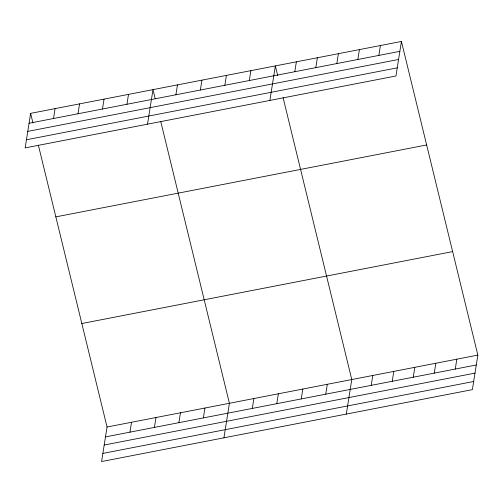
<?xml version="1.0" encoding="UTF-8"?>
<svg xmlns="http://www.w3.org/2000/svg" width="503" height="503" viewBox="0 0 503 503"><rect width="100%" height="100%" fill="white"/><g stroke="black" fill="none" stroke-linecap="round" stroke-linejoin="round"><path stroke-width="0.75" d="M30.62 113.37L25.15 147.901L395.955 75.984L401.425 41.453L30.62 113.37L32.959 122.984M53.525 118.507L55.091 108.623M78.003 113.76L79.562 103.876M102.474 109.013L104.039 99.135M126.945 104.266L128.51 94.388M147.517 124.166L152.987 89.641L155.144 98.513M38.366 145.16L107.045 427.016L101.575 461.547L472.38 389.63L477.85 355.099L401.425 41.453M175.893 94.778L177.458 84.894M129.95 432.152L131.516 422.275M200.364 90.031L201.929 80.147M154.421 427.412L155.987 417.528M224.841 85.284L226.407 75.4M178.898 422.665L180.464 412.781M249.312 80.537L250.878 70.653M203.369 417.918L204.935 408.034M269.885 100.43L275.348 65.906L277.694 75.519M223.942 437.811L229.406 403.287L160.734 121.43M294.796 71.715L296.361 61.831M252.317 408.423L253.883 398.539M315.809 67.641L317.374 57.757M276.788 403.676L278.354 393.792M336.821 63.567L338.387 53.683M301.266 398.929L302.831 389.045M357.834 59.486L359.4 49.602M378.847 55.412L380.413 45.528M325.737 394.182L327.302 384.298M346.309 414.082L351.773 379.551L283.095 97.695M371.22 385.361L372.786 375.477M392.233 381.287L393.799 371.403M413.246 377.212L414.812 367.328M434.259 373.138L435.824 363.254M455.272 369.057L456.837 359.18M29.055 123.254L399.86 51.337M27.766 131.39L398.571 59.467M26.439 139.765L397.244 67.848M55.839 216.875L426.645 144.958M81.826 323.517L452.631 251.601M107.045 427.016L477.85 355.099M105.479 436.9L476.284 364.983M104.19 445.036L474.995 373.119M102.864 453.41L473.669 381.494"/></g></svg>
